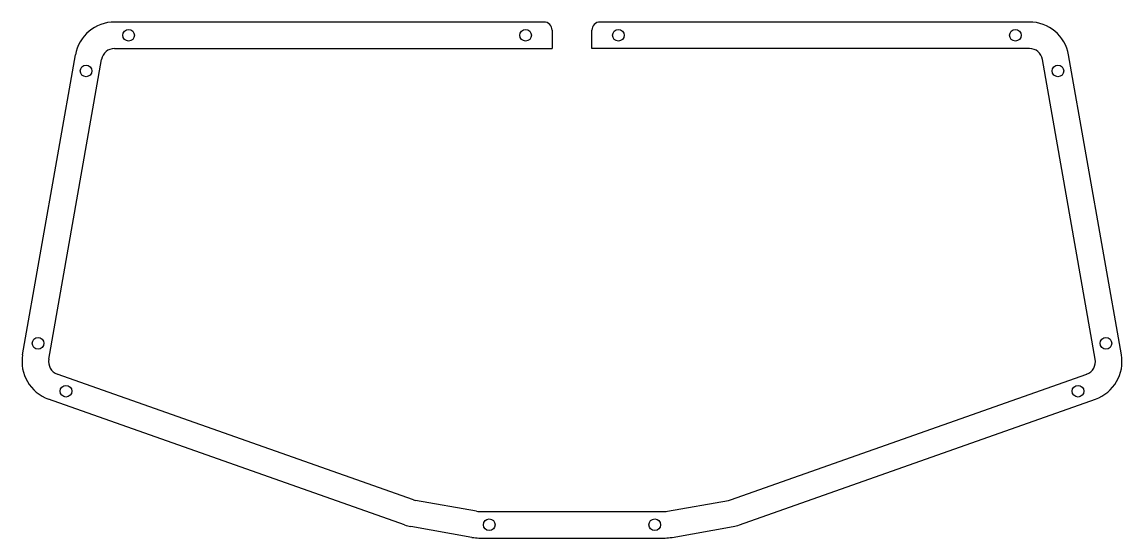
# Model space of a CAD drawing. Header units: millimetres. Extents: x -166 to 166, y -83 to 73.
import ezdxf

# ---------------------------------------------------------------- set-up
doc = ezdxf.new("R2010")
doc.units = ezdxf.units.MM
doc.layers.get('0').update_dxf_attribs({"linetype": 'CONTINUOUS'})

msp = doc.modelspace()

# ---------------------------------------------------------------- linework, layer by layer
for p, q in [((-8.5, 72.95), (-138.09, 72.95)), ((-6, 70.45), (-6, 64.95)), ((6, 64.95), (6, 70.45)), ((138.09, 72.95), (8.5, 72.95)), ((-138.09, 64.95), (-6, 64.95)), ((138.09, 64.95), (6, 64.95)), ((-165.86, -27.45), (-149.91, 63.04)), ((-157.98, -28.83), (-142.03, 61.65)), ((157.98, -28.83), (142.03, 61.65)), ((165.86, -27.45), (149.91, 63.04)), ((-47.87, -71.29), (-155.38, -33.3)), ((47.87, -71.29), (155.38, -33.3)), ((-50.54, -78.83), (-158.04, -40.84)), ((50.54, -78.83), (158.04, -40.84)), ((-28.81, -74.71), (-47.24, -71.46)), ((28.81, -74.71), (47.24, -71.46)), ((-28.12, -74.77), (28.12, -74.77)), ((-30.2, -82.58), (-48.62, -79.34)), ((30.2, -82.58), (48.62, -79.34)), ((-28.12, -82.77), (28.12, -82.77))]:
    msp.add_line(p, q)
for centre in [(-133.86, 68.95), (-14, 68.95), (14, 68.95), (133.86, 68.95), (-146.7, 58.18), (146.7, 58.18), (-161.19, -24.02), (161.19, -24.02), (-152.76, -38.47), (152.76, -38.47), (-24.98, -78.77), (24.98, -78.77)]:
    msp.add_circle(centre, 1.75)
for centre, radius, start, end in [((-138.09, 60.95), 12, 90, 170), ((-8.5, 70.45), 2.5, 0, 90), ((8.5, 70.45), 2.5, 90, 180), ((138.09, 60.95), 12, 10, 90), ((-138.09, 60.95), 4, 90, 170), ((138.09, 60.95), 4, 10, 90), ((-154.04, -29.53), 12, 170, 250.5377), ((-154.04, -29.53), 4, 170, 250.5377), ((154.04, -29.53), 4, -70.5377, 10), ((154.04, -29.53), 12, -70.5377, 10), ((-46.54, -67.52), 4, 250.5377, 260), ((46.54, -67.52), 4, 280, 289.4623), ((-28.12, -70.77), 4, 260, 270), ((28.12, -70.77), 4, 270, 280), ((-46.54, -67.52), 12, 250.5377, 260), ((46.54, -67.52), 12, 280, 289.4623), ((-28.12, -70.77), 12, 260, 270), ((28.12, -70.77), 12, 270, 280)]:
    msp.add_arc(centre, radius, start, end)

doc.saveas('drawing.dxf')
